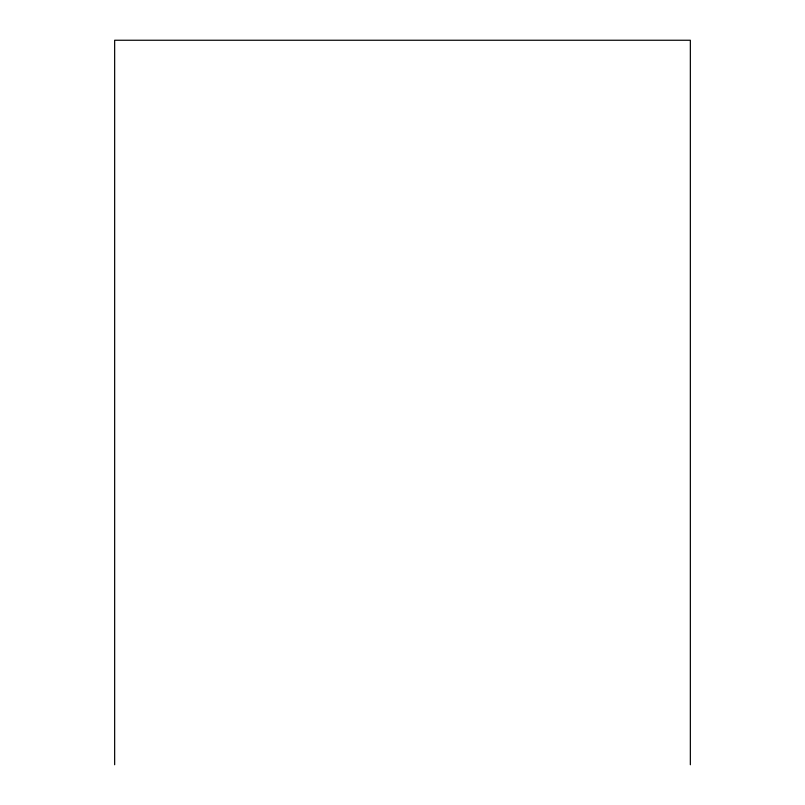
<?xml version="1.0" encoding="UTF-8"?>
<svg xmlns="http://www.w3.org/2000/svg" width="805" height="805" viewBox="0 0 805 805"><rect width="100%" height="100%" fill="white"/><g stroke="black" fill="none" stroke-linecap="round" stroke-linejoin="round"><path stroke-width="1.21" d="M690.348 764.75L690.348 40.25L114.652 40.25L114.652 764.75"/></g></svg>
